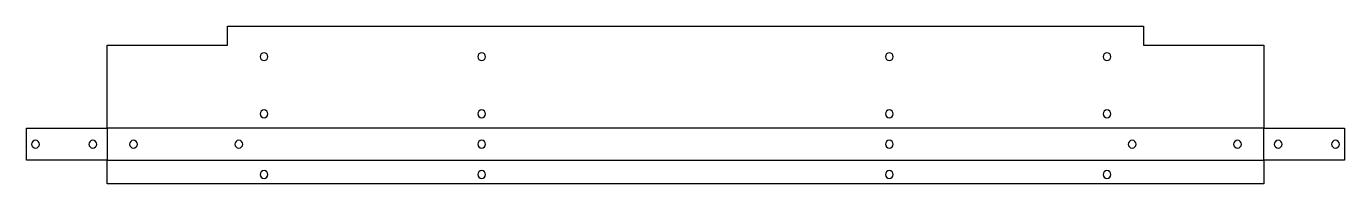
# Model space of a CAD drawing. Header units: millimetres. Extents: x -35 to 540, y 0 to 69.
import ezdxf

# ---------------------------------------------------------------- set-up
doc = ezdxf.new("R2010")
doc.units = ezdxf.units.MM

msp = doc.modelspace()

# ---------------------------------------------------------------- linework, layer by layer
at = {"layer": 'BEND_EXTENT'}
msp.add_lwpolyline([(505, 10.26), (505, 24.26), (0, 24.26), (0, 10.26)], close=True, dxfattribs=at)
at = {"layer": 'INTERIOR_PROFILES', "extrusion": (0, 0, -1)}
for centre in [(-68.5, 55.52), (-163.5, 55.52), (-341.5, 55.52), (-436.5, 55.52), (-68.5, 30.52), (-163.5, 30.52), (-341.5, 30.52), (-436.5, 30.52), (31.26, 17.26), (6.26, 17.26), (-11.5, 17.26), (-57.5, 17.26), (-163.5, 17.26), (-341.5, 17.26), (-447.5, 17.26), (-493.5, 17.26), (-511.26, 17.26), (-536.26, 17.26), (-68.5, 4), (-163.5, 4), (-341.5, 4), (-436.5, 4)]:
    msp.add_circle(centre, 1.7, dxfattribs=at)
at = {"layer": 'OUTER_PROFILES'}
msp.add_lwpolyline([(452.5, 68.79), (452.5, 62.79), (452.5, 60.52), (505, 60.52), (505, 24.26), (540.26, 24.26), (540.26, 10.26), (505, 10.26), (505, 0), (0, 0), (0, 10.26), (-35.26, 10.26), (-35.26, 24.26), (0, 24.26), (0, 60.52), (52.5, 60.52), (52.5, 62.79), (52.5, 68.79)], close=True, dxfattribs=at)

doc.saveas('drawing.dxf')
